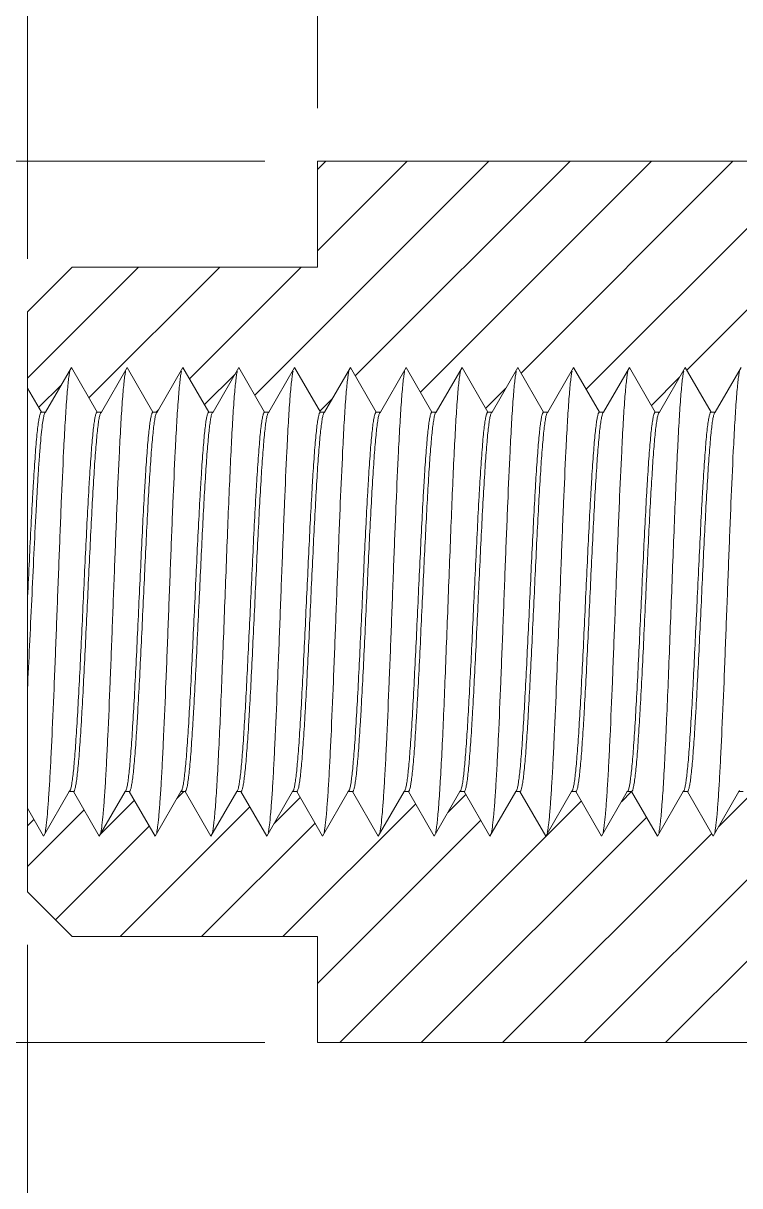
# Model space of a CAD drawing. Header units: millimetres. Extents: x 10619 to 11332, y 86 to 1699.
# Drawn here: x 11020.84 to 11030.09, y 674.1 to 689.11 of the extents above; entities that cross this region are included whole.
import ezdxf

# ---------------------------------------------------------------- set-up
doc = ezdxf.new("R2010")
doc.units = ezdxf.units.MM

msp = doc.modelspace()

# ---------------------------------------------------------------- linework, layer by layer
at = {"color": 1, "lineweight": 0}
for p, q in [((11024.6355, 688.0135), (11024.6355, 709.7258)), ((11020.8888, 686.0681), (11020.8888, 700.9861)), ((11024.6355, 688.0135), (11024.6355, 700.9861)), ((11023.9524, 687.3303), (10998.8084, 687.3303)), ((11023.8235, 684.3088), (11026.845, 687.3303)), ((11024.6355, 685.9613), (11024.6355, 687.3303)), ((11038.1816, 687.3303), (11024.6355, 687.3303)), ((11024.6355, 687.2234), (11024.7424, 687.3303)), ((11024.6355, 686.1721), (11025.7937, 687.3303)), ((11024.6355, 685.9613), (11024.6355, 687.3303)), ((11038.1816, 687.3303), (11024.6355, 687.3303)), ((11025.1219, 684.5559), (11027.8964, 687.3303)), ((11025.9635, 684.3462), (11028.9477, 687.3303)), ((11027.2619, 684.5933), (11029.999, 687.3303)), ((11028.1035, 684.3836), (11031.0503, 687.3303)), ((11029.4019, 684.6307), (11032.1016, 687.3303)), ((11020.8888, 685.3849), (11021.4652, 685.9613)), ((11020.8888, 684.528), (11022.3221, 685.9613)), ((11020.8888, 685.3849), (11021.4652, 685.9613)), ((11024.6355, 685.9613), (11021.4652, 685.9613)), ((11024.6355, 685.9613), (11021.4652, 685.9613)), ((11021.6835, 684.2714), (11023.3734, 685.9613)), ((11022.9819, 684.5185), (11024.4247, 685.9613)), ((11020.8888, 684.3999), (11020.8888, 685.3849)), ((11020.8888, 677.8913), (11020.8888, 685.3849)), ((11021.4566, 684.6644), (11021.1238, 684.0879)), ((11021.4566, 684.6644), (11021.1238, 684.0879)), ((11021.7894, 684.0879), (11021.4566, 684.6644)), ((11021.7894, 684.0879), (11021.4566, 684.6644)), ((11022.1772, 684.6644), (11021.8444, 684.0879)), ((11022.1772, 684.6644), (11021.8444, 684.0879)), ((11022.51, 684.0879), (11022.1772, 684.6644)), ((11022.51, 684.0879), (11022.1772, 684.6644)), ((11022.8977, 684.6644), (11022.5649, 684.0879)), ((11022.8977, 684.6644), (11022.5649, 684.0879)), ((11023.2305, 684.0879), (11022.8977, 684.6644)), ((11023.2305, 684.0879), (11022.8977, 684.6644)), ((11023.1743, 684.1852), (11023.5702, 684.5811)), ((11023.6182, 684.6644), (11023.2854, 684.0879)), ((11023.6182, 684.6644), (11023.2854, 684.0879)), ((11023.951, 684.0879), (11023.6182, 684.6644)), ((11023.951, 684.0879), (11023.6182, 684.6644)), ((11024.3388, 684.6644), (11024.006, 684.0879)), ((11024.3388, 684.6644), (11024.006, 684.0879)), ((11024.6716, 684.0879), (11024.3388, 684.6644)), ((11024.6716, 684.0879), (11024.3388, 684.6644)), ((11025.0593, 684.6644), (11024.7265, 684.0879)), ((11025.0593, 684.6644), (11024.7265, 684.0879)), ((11025.3921, 684.0879), (11025.0593, 684.6644)), ((11025.3921, 684.0879), (11025.0593, 684.6644)), ((11025.7798, 684.6644), (11025.447, 684.0879)), ((11025.7798, 684.6644), (11025.447, 684.0879)), ((11026.1126, 684.0879), (11025.7798, 684.6644)), ((11026.1126, 684.0879), (11025.7798, 684.6644)), ((11026.5004, 684.6644), (11026.1676, 684.0879)), ((11026.5004, 684.6644), (11026.1676, 684.0879)), ((11026.8332, 684.0879), (11026.5004, 684.6644)), ((11026.8332, 684.0879), (11026.5004, 684.6644)), ((11027.2209, 684.6644), (11026.8881, 684.0879)), ((11027.2209, 684.6644), (11026.8881, 684.0879)), ((11027.5537, 684.0879), (11027.2209, 684.6644)), ((11027.5537, 684.0879), (11027.2209, 684.6644)), ((11027.9414, 684.6644), (11027.6086, 684.0879)), ((11027.9414, 684.6644), (11027.6086, 684.0879)), ((11028.2742, 684.0879), (11027.9414, 684.6644)), ((11028.2742, 684.0879), (11027.9414, 684.6644)), ((11028.662, 684.6644), (11028.3292, 684.0879)), ((11028.662, 684.6644), (11028.3292, 684.0879)), ((11028.9948, 684.0879), (11028.662, 684.6644)), ((11028.9948, 684.0879), (11028.662, 684.6644)), ((11028.9451, 684.1739), (11029.3099, 684.5387)), ((11029.3825, 684.6644), (11029.0497, 684.0879)), ((11029.3825, 684.6644), (11029.0497, 684.0879)), ((11029.7153, 684.0879), (11029.3825, 684.6644)), ((11029.7153, 684.0879), (11029.3825, 684.6644)), ((11030.103, 684.6644), (11029.7702, 684.0879)), ((11030.103, 684.6644), (11029.7702, 684.0879)), ((11021.0689, 684.0879), (11020.8888, 684.3999)), ((11021.0689, 684.0879), (11020.8888, 684.3999)), ((11021.0343, 684.1479), (11021.328, 684.4416)), ((11026.8051, 684.1365), (11027.0678, 684.3991)), ((11024.6651, 684.0991), (11024.8256, 684.2596)), ((11021.1238, 684.0879), (11021.0689, 684.0879)), ((11021.1238, 684.0879), (11021.0689, 684.0879)), ((11021.1146, 684.0799), (11021.1238, 684.0879)), ((11021.8444, 684.0879), (11021.7894, 684.0879)), ((11021.8444, 684.0879), (11021.7894, 684.0879)), ((11021.8351, 684.0799), (11021.8444, 684.0879)), ((11022.5649, 684.0879), (11022.51, 684.0879)), ((11022.5649, 684.0879), (11022.51, 684.0879)), ((11022.5513, 684.0879), (11022.5834, 684.12)), ((11022.5556, 684.0799), (11022.5649, 684.0879)), ((11023.2854, 684.0879), (11023.2305, 684.0879)), ((11023.2854, 684.0879), (11023.2305, 684.0879)), ((11023.2762, 684.0799), (11023.2854, 684.0879)), ((11024.006, 684.0879), (11023.951, 684.0879)), ((11024.006, 684.0879), (11023.951, 684.0879)), ((11023.9967, 684.0799), (11024.006, 684.0879)), ((11024.7265, 684.0879), (11024.6716, 684.0879)), ((11024.7265, 684.0879), (11024.6716, 684.0879)), ((11024.7172, 684.0799), (11024.7265, 684.0879)), ((11025.447, 684.0879), (11025.3921, 684.0879)), ((11025.447, 684.0879), (11025.3921, 684.0879)), ((11025.4378, 684.0799), (11025.447, 684.0879)), ((11026.1676, 684.0879), (11026.1126, 684.0879)), ((11026.1676, 684.0879), (11026.1126, 684.0879)), ((11026.1583, 684.0799), (11026.1676, 684.0879)), ((11026.8881, 684.0879), (11026.8332, 684.0879)), ((11026.8881, 684.0879), (11026.8332, 684.0879)), ((11026.8788, 684.0799), (11026.8881, 684.0879)), ((11027.6086, 684.0879), (11027.5537, 684.0879)), ((11027.6086, 684.0879), (11027.5537, 684.0879)), ((11027.5994, 684.0799), (11027.6086, 684.0879)), ((11028.3292, 684.0879), (11028.2742, 684.0879)), ((11028.3292, 684.0879), (11028.2742, 684.0879)), ((11028.3199, 684.0799), (11028.3292, 684.0879)), ((11029.0497, 684.0879), (11028.9948, 684.0879)), ((11029.0497, 684.0879), (11028.9948, 684.0879)), ((11029.0404, 684.0799), (11029.0497, 684.0879)), ((11029.7702, 684.0879), (11029.7153, 684.0879)), ((11029.7702, 684.0879), (11029.7153, 684.0879)), ((11029.761, 684.0799), (11029.7702, 684.0879)), ((11023.2733, 684.0742), (11023.2762, 684.0799)), ((11026.1554, 684.0742), (11026.1583, 684.0799)), ((11029.0375, 684.0742), (11029.0404, 684.0799)), ((11021.0964, 678.6119), (11021.4292, 679.1883)), ((11021.0964, 678.6119), (11021.4292, 679.1883)), ((11021.4385, 679.1963), (11021.4292, 679.1883)), ((11021.4841, 679.1883), (11021.4292, 679.1883)), ((11021.4841, 679.1883), (11021.4292, 679.1883)), ((11021.4841, 679.1883), (11021.8169, 678.6119)), ((11021.4841, 679.1883), (11021.8169, 678.6119)), ((11021.8169, 678.6119), (11022.1497, 679.1883)), ((11021.8169, 678.6119), (11022.1497, 679.1883)), ((11022.159, 679.1963), (11022.1497, 679.1883)), ((11022.2046, 679.1883), (11022.1497, 679.1883)), ((11022.2046, 679.1883), (11022.1497, 679.1883)), ((11022.2046, 679.1883), (11022.5374, 678.6119)), ((11022.2046, 679.1883), (11022.5374, 678.6119)), ((11022.5374, 678.6119), (11022.8702, 679.1883)), ((11022.5374, 678.6119), (11022.8702, 679.1883)), ((11022.8183, 679.0983), (11022.9083, 679.1883)), ((11022.8795, 679.1963), (11022.8702, 679.1883)), ((11022.9252, 679.1883), (11022.8702, 679.1883)), ((11022.9252, 679.1883), (11022.8702, 679.1883)), ((11022.9252, 679.1883), (11023.258, 678.6119)), ((11022.9252, 679.1883), (11023.258, 678.6119)), ((11023.258, 678.6119), (11023.5908, 679.1883)), ((11023.258, 678.6119), (11023.5908, 679.1883)), ((11023.6001, 679.1963), (11023.5908, 679.1883)), ((11023.6457, 679.1883), (11023.5908, 679.1883)), ((11023.6457, 679.1883), (11023.5908, 679.1883)), ((11023.6029, 679.2021), (11023.6001, 679.1963)), ((11023.6457, 679.1883), (11023.9785, 678.6119)), ((11023.6457, 679.1883), (11023.9785, 678.6119)), ((11023.9785, 678.6119), (11024.3113, 679.1883)), ((11023.9785, 678.6119), (11024.3113, 679.1883)), ((11024.3206, 679.1963), (11024.3113, 679.1883)), ((11024.3662, 679.1883), (11024.3113, 679.1883)), ((11024.3662, 679.1883), (11024.3113, 679.1883)), ((11024.3662, 679.1883), (11024.699, 678.6119)), ((11024.3662, 679.1883), (11024.699, 678.6119)), ((11024.699, 678.6119), (11025.0318, 679.1883)), ((11024.699, 678.6119), (11025.0318, 679.1883)), ((11025.0411, 679.1963), (11025.0318, 679.1883)), ((11025.0868, 679.1883), (11025.0318, 679.1883)), ((11025.0868, 679.1883), (11025.0318, 679.1883)), ((11025.0868, 679.1883), (11025.4196, 678.6119)), ((11025.0868, 679.1883), (11025.4196, 678.6119)), ((11025.4196, 678.6119), (11025.7524, 679.1883)), ((11025.4196, 678.6119), (11025.7524, 679.1883)), ((11025.7616, 679.1963), (11025.7524, 679.1883)), ((11025.8073, 679.1883), (11025.7524, 679.1883)), ((11025.8073, 679.1883), (11025.7524, 679.1883)), ((11025.8073, 679.1883), (11026.1401, 678.6119)), ((11025.8073, 679.1883), (11026.1401, 678.6119)), ((11026.1401, 678.6119), (11026.4729, 679.1883)), ((11026.1401, 678.6119), (11026.4729, 679.1883)), ((11026.3159, 678.9164), (11026.5498, 679.1503)), ((11026.4822, 679.1963), (11026.4729, 679.1883)), ((11026.5278, 679.1883), (11026.4729, 679.1883)), ((11026.5278, 679.1883), (11026.4729, 679.1883)), ((11026.4851, 679.2021), (11026.4822, 679.1963)), ((11026.5278, 679.1883), (11026.8606, 678.6119)), ((11026.5278, 679.1883), (11026.8606, 678.6119)), ((11026.8606, 678.6119), (11027.1934, 679.1883)), ((11026.8606, 678.6119), (11027.1934, 679.1883)), ((11027.2027, 679.1963), (11027.1934, 679.1883)), ((11027.2484, 679.1883), (11027.1934, 679.1883)), ((11027.2484, 679.1883), (11027.1934, 679.1883)), ((11027.2484, 679.1883), (11027.5812, 678.6119)), ((11027.2484, 679.1883), (11027.5812, 678.6119)), ((11027.5812, 678.6119), (11027.914, 679.1883)), ((11027.5812, 678.6119), (11027.914, 679.1883)), ((11027.9232, 679.1963), (11027.914, 679.1883)), ((11027.9689, 679.1883), (11027.914, 679.1883)), ((11027.9689, 679.1883), (11027.914, 679.1883)), ((11027.9689, 679.1883), (11028.3017, 678.6119)), ((11027.9689, 679.1883), (11028.3017, 678.6119)), ((11028.3017, 678.6119), (11028.6345, 679.1883)), ((11028.3017, 678.6119), (11028.6345, 679.1883)), ((11028.5581, 679.0559), (11028.6898, 679.1877)), ((11028.6438, 679.1963), (11028.6345, 679.1883)), ((11028.6894, 679.1883), (11028.6345, 679.1883)), ((11028.6894, 679.1883), (11028.6345, 679.1883)), ((11028.6894, 679.1883), (11029.0222, 678.6119)), ((11028.6894, 679.1883), (11029.0222, 678.6119)), ((11029.0222, 678.6119), (11029.355, 679.1883)), ((11029.0222, 678.6119), (11029.355, 679.1883)), ((11029.3643, 679.1963), (11029.355, 679.1883)), ((11029.41, 679.1883), (11029.355, 679.1883)), ((11029.41, 679.1883), (11029.355, 679.1883)), ((11029.3672, 679.2021), (11029.3643, 679.1963)), ((11029.41, 679.1883), (11029.7428, 678.6119)), ((11029.41, 679.1883), (11029.7428, 678.6119)), ((11029.7428, 678.6119), (11030.0756, 679.1883)), ((11029.7428, 678.6119), (11030.0756, 679.1883)), ((11030.0848, 679.1963), (11030.0756, 679.1883)), ((11030.1305, 679.1883), (11030.0756, 679.1883)), ((11030.1305, 679.1883), (11030.0756, 679.1883)), ((11021.8316, 678.6373), (11022.2698, 679.0755)), ((11022.0862, 677.3149), (11023.7606, 678.9893)), ((11024.0737, 678.7768), (11024.4098, 679.1129)), ((11024.1888, 677.3149), (11025.9006, 679.0267)), ((11024.9224, 675.9459), (11028.0406, 679.0641)), ((11029.8135, 678.7344), (11030.1806, 679.1015)), ((11020.8888, 677.8913), (11020.8888, 678.9715)), ((11020.8888, 678.9715), (11021.0964, 678.6119)), ((11020.8888, 678.9715), (11021.0964, 678.6119)), ((11020.8888, 678.2201), (11021.6206, 678.9519)), ((11020.8888, 678.7458), (11020.9714, 678.8284)), ((11025.9737, 675.9459), (11028.8822, 678.8544)), ((11028.0763, 675.9459), (11031.0222, 678.8918)), ((11021.25, 677.5301), (11022.4622, 678.7422)), ((11023.1375, 677.3149), (11024.6022, 678.7796)), ((11024.6355, 676.7104), (11026.7422, 678.817)), ((11029.1276, 675.9459), (11031.8638, 678.6821)), ((11027.025, 675.9459), (11029.7238, 678.6447)), ((11020.8888, 677.8913), (11021.4652, 677.3149)), ((11020.8888, 677.8913), (11021.4652, 677.3149)), ((11020.8888, 677.2082), (11020.8888, 661.7594)), ((11024.6355, 677.3149), (11021.4652, 677.3149)), ((11024.6355, 677.3149), (11021.4652, 677.3149)), ((11024.6355, 675.9459), (11024.6355, 677.3149)), ((11024.6355, 675.9459), (11024.6355, 677.3149)), ((11023.9524, 675.9459), (10998.8084, 675.9459)), ((11038.1816, 675.9459), (11024.6355, 675.9459)), ((11038.1816, 675.9459), (11024.6355, 675.9459))]:
    msp.add_line(p, q, dxfattribs=at)
for centre, radius, start, end in [((11021.1577, 684.055), 0.0499, 150.00957, 153.08322), ((11021.8783, 684.055), 0.0499, 150.0103, 153.09596), ((11022.5988, 684.055), 0.0498, 150.00813, 153.05987), ((11024.0395, 684.0552), 0.0495, 150.00116, 152.92094), ((11024.7604, 684.055), 0.0499, 150.0103, 153.09596), ((11025.4809, 684.055), 0.0498, 150.00813, 153.05987), ((11026.9217, 684.0552), 0.0495, 150.00116, 152.92094), ((11027.6426, 684.055), 0.0499, 150.0103, 153.09596), ((11028.363, 684.055), 0.0498, 150.00813, 153.05987), ((11029.8038, 684.0552), 0.0495, 150.00116, 152.92094), ((11021.3953, 679.2212), 0.0498, 330.00854, 333.06745), ((11022.1158, 679.2213), 0.0499, 330.0099, 333.08815), ((11022.8367, 679.2211), 0.0495, 330.00143, 332.92636), ((11024.2774, 679.2212), 0.0498, 330.00854, 333.06745), ((11024.9979, 679.2213), 0.0499, 330.0099, 333.08815), ((11025.7188, 679.2211), 0.0495, 330.00143, 332.92636), ((11027.1596, 679.2212), 0.0498, 330.00854, 333.06745), ((11027.88, 679.2213), 0.0499, 330.0099, 333.08815), ((11028.6009, 679.2211), 0.0495, 330.00143, 332.92636), ((11030.0417, 679.2212), 0.0498, 330.00854, 333.06745)]:
    msp.add_arc(centre, radius, start, end, dxfattribs=at)
for points, start_tangent, end_tangent in [([(11021.4366, 684.6184), (11021.4266, 684.5612), (11021.4166, 684.4818), (11021.4066, 684.3808), (11021.3966, 684.2589), (11021.3766, 683.9563), (11021.3566, 683.5833), (11021.3265, 682.9171), (11021.2965, 682.1636), (11021.2665, 681.3744), (11021.2365, 680.6031), (11021.2065, 679.9023), (11021.1914, 679.5936), (11021.1764, 679.3199), (11021.1614, 679.0858), (11021.1464, 678.8954), (11021.1314, 678.7519), (11021.1239, 678.6986), (11021.1164, 678.6579)], (-0.2132757, -0.9769921), (-0.2132757, -0.9769921)), ([(11022.1572, 684.6184), (11022.1472, 684.5612), (11022.1371, 684.4818), (11022.1271, 684.3808), (11022.1171, 684.2589), (11022.0971, 683.9563), (11022.0771, 683.5833), (11022.0471, 682.9171), (11022.0171, 682.1636), (11021.987, 681.3744), (11021.957, 680.6031), (11021.927, 679.9023), (11021.912, 679.5936), (11021.897, 679.3199), (11021.882, 679.0858), (11021.8669, 678.8954), (11021.8519, 678.7519), (11021.8444, 678.6986), (11021.8369, 678.6579)], (-0.2132757, -0.9769921), (-0.2132757, -0.9769921)), ([(11022.8777, 684.6184), (11022.8677, 684.5612), (11022.8577, 684.4818), (11022.8477, 684.3808), (11022.8377, 684.2589), (11022.8176, 683.9563), (11022.7976, 683.5833), (11022.7676, 682.9171), (11022.7376, 682.1636), (11022.7076, 681.3744), (11022.6775, 680.6031), (11022.6475, 679.9023), (11022.6325, 679.5936), (11022.6175, 679.3199), (11022.6025, 679.0858), (11022.5875, 678.8954), (11022.5725, 678.7519), (11022.565, 678.6986), (11022.5575, 678.6579)], (-0.2132757, -0.9769921), (-0.2132757, -0.9769921)), ([(11023.5982, 684.6184), (11023.5882, 684.5612), (11023.5782, 684.4818), (11023.5682, 684.3808), (11023.5582, 684.2589), (11023.5382, 683.9563), (11023.5182, 683.5833), (11023.4982, 683.1512), (11023.4781, 682.6732), (11023.4581, 682.1636), (11023.4381, 681.6381)], (-0.2132757, -0.9769921), (-0.0378669, -0.9992828)), ([(11024.3188, 684.6184), (11024.3087, 684.5612), (11024.2987, 684.4818), (11024.2887, 684.3808), (11024.2787, 684.2589), (11024.2587, 683.9563), (11024.2387, 683.5833), (11024.2087, 682.9171), (11024.1787, 682.1636), (11024.1486, 681.3744), (11024.1186, 680.6031), (11024.0886, 679.9023), (11024.0736, 679.5936), (11024.0586, 679.3199), (11024.0436, 679.0858), (11024.0285, 678.8954), (11024.0135, 678.7519), (11024.006, 678.6986), (11023.9985, 678.6579)], (-0.2132757, -0.9769921), (-0.2132757, -0.9769921)), ([(11025.0393, 684.6184), (11025.0293, 684.5612), (11025.0193, 684.4818), (11025.0093, 684.3808), (11024.9993, 684.2589), (11024.9792, 683.9563), (11024.9592, 683.5833), (11024.9292, 682.9171), (11024.8992, 682.1636), (11024.8692, 681.3744), (11024.8391, 680.6031), (11024.8091, 679.9023), (11024.7941, 679.5936), (11024.7791, 679.3199), (11024.7641, 679.0858), (11024.7491, 678.8954), (11024.7341, 678.7519), (11024.7266, 678.6986), (11024.7191, 678.6579)], (-0.2132757, -0.9769921), (-0.2132757, -0.9769921)), ([(11025.7598, 684.6184), (11025.7498, 684.5612), (11025.7398, 684.4818), (11025.7298, 684.3808), (11025.7198, 684.2589), (11025.6998, 683.9563), (11025.6798, 683.5833), (11025.6497, 682.9171), (11025.6197, 682.1636), (11025.5897, 681.3744), (11025.5597, 680.6031), (11025.5297, 679.9023), (11025.5146, 679.5936), (11025.4996, 679.3199), (11025.4846, 679.0858), (11025.4696, 678.8954), (11025.4546, 678.7519), (11025.4471, 678.6986), (11025.4396, 678.6579)], (-0.2132757, -0.9769921), (-0.2132757, -0.9769921)), ([(11026.4804, 684.6184), (11026.4703, 684.5612), (11026.4603, 684.4818), (11026.4503, 684.3808), (11026.4403, 684.2589), (11026.4203, 683.9563), (11026.4003, 683.5833), (11026.3803, 683.1512), (11026.3603, 682.6732), (11026.3403, 682.1636), (11026.3202, 681.6381)], (-0.2132757, -0.9769921), (-0.0378669, -0.9992828)), ([(11027.2009, 684.6184), (11027.1909, 684.5612), (11027.1809, 684.4818), (11027.1709, 684.3808), (11027.1609, 684.2589), (11027.1408, 683.9563), (11027.1208, 683.5833), (11027.0908, 682.9171), (11027.0608, 682.1636), (11027.0308, 681.3744), (11027.0007, 680.6031), (11026.9707, 679.9023), (11026.9557, 679.5936), (11026.9407, 679.3199), (11026.9257, 679.0858), (11026.9107, 678.8954), (11026.8957, 678.7519), (11026.8882, 678.6986), (11026.8807, 678.6579)], (-0.2132757, -0.9769921), (-0.2132757, -0.9769921)), ([(11027.9214, 684.6184), (11027.9114, 684.5612), (11027.9014, 684.4818), (11027.8914, 684.3808), (11027.8814, 684.2589), (11027.8614, 683.9563), (11027.8414, 683.5833), (11027.8113, 682.9171), (11027.7813, 682.1636), (11027.7513, 681.3744), (11027.7213, 680.6031), (11027.6912, 679.9023), (11027.6762, 679.5936), (11027.6612, 679.3199), (11027.6462, 679.0858), (11027.6312, 678.8954), (11027.6162, 678.7519), (11027.6087, 678.6986), (11027.6012, 678.6579)], (-0.2132757, -0.9769921), (-0.2132757, -0.9769921)), ([(11028.642, 684.6184), (11028.6319, 684.5612), (11028.6219, 684.4818), (11028.6119, 684.3808), (11028.6019, 684.2589), (11028.5819, 683.9563), (11028.5619, 683.5833), (11028.5319, 682.9171), (11028.5018, 682.1636), (11028.4718, 681.3744), (11028.4418, 680.6031), (11028.4118, 679.9023), (11028.3968, 679.5936), (11028.3818, 679.3199), (11028.3667, 679.0858), (11028.3517, 678.8954), (11028.3367, 678.7519), (11028.3292, 678.6986), (11028.3217, 678.6579)], (-0.2132757, -0.9769921), (-0.2132757, -0.9769921)), ([(11029.3625, 684.6184), (11029.3525, 684.5612), (11029.3425, 684.4818), (11029.3325, 684.3808), (11029.3225, 684.2589), (11029.3024, 683.9563), (11029.2824, 683.5833), (11029.2624, 683.1512), (11029.2424, 682.6732), (11029.2224, 682.1636), (11029.2024, 681.6381)], (-0.2132757, -0.9769921), (-0.0378669, -0.9992828)), ([(11030.083, 684.6184), (11030.073, 684.5612), (11030.063, 684.4818), (11030.053, 684.3808), (11030.043, 684.2589), (11030.023, 683.9563), (11030.003, 683.5833), (11029.9729, 682.9171), (11029.9429, 682.1636), (11029.9129, 681.3744), (11029.8829, 680.6031), (11029.8528, 679.9023), (11029.8378, 679.5936), (11029.8228, 679.3199), (11029.8078, 679.0858), (11029.7928, 678.8954), (11029.7778, 678.7519), (11029.7703, 678.6986), (11029.7628, 678.6579)], (-0.2132757, -0.9769921), (-0.2132757, -0.9769921)), ([(11021.0689, 684.0879), (11021.0633, 684.085), (11021.0577, 684.0761), (11021.052, 684.0614), (11021.0464, 684.0409), (11021.0351, 683.9824), (11021.0239, 683.9014), (11021.0126, 683.7987), (11021.0014, 683.6751), (11020.9901, 683.5318), (11020.9788, 683.3704), (11020.9676, 683.1923), (11020.9563, 682.9992), (11020.9338, 682.5756), (11020.9113, 682.1161), (11020.8888, 681.6381)], (-1, 0), (-0.0467591, -0.9989062)), ([(11021.7894, 684.0879), (11021.784, 684.0851), (11021.7785, 684.0768), (11021.7731, 684.0629), (11021.7676, 684.0436), (11021.7567, 683.9885), (11021.7457, 683.9121), (11021.7348, 683.815), (11021.7239, 683.6982), (11021.7129, 683.5627), (11021.702, 683.4097), (11021.6911, 683.2407), (11021.6802, 683.0571), (11021.6583, 682.6531), (11021.6364, 682.2123), (11021.6146, 681.7507), (11021.5927, 681.2851), (11021.5709, 680.8322), (11021.549, 680.4085), (11021.5272, 680.0294), (11021.5162, 679.8609), (11021.5053, 679.7085), (11021.4944, 679.5736), (11021.4834, 679.4575), (11021.4725, 679.3612), (11021.4616, 679.2855), (11021.4507, 679.2311), (11021.4452, 679.2122), (11021.4397, 679.1987)], (-1, 0), (-0.4541106, -0.8909453)), ([(11022.51, 684.0879), (11022.5045, 684.0851), (11022.4991, 684.0768), (11022.4936, 684.0629), (11022.4881, 684.0436), (11022.4772, 683.9885), (11022.4663, 683.9121), (11022.4553, 683.815), (11022.4444, 683.6983), (11022.4335, 683.5628), (11022.4225, 683.4098), (11022.4116, 683.2408), (11022.4007, 683.0572), (11022.3788, 682.6532), (11022.357, 682.2124), (11022.3351, 681.7509), (11022.3133, 681.2852), (11022.2914, 680.8323), (11022.2696, 680.4087), (11022.2477, 680.0295), (11022.2368, 679.861), (11022.2258, 679.7086), (11022.2149, 679.5737), (11022.204, 679.4576), (11022.1931, 679.3612), (11022.1821, 679.2855), (11022.1712, 679.2312), (11022.1657, 679.2122), (11022.1603, 679.1987)], (-1, 0), (-0.453804, -0.8911015)), ([(11023.2305, 684.0879), (11023.225, 684.0851), (11023.2196, 684.0768), (11023.2141, 684.0629), (11023.2086, 684.0435), (11023.1977, 683.9884), (11023.1868, 683.912), (11023.1759, 683.8149), (11023.1649, 683.6981), (11023.154, 683.5626), (11023.1431, 683.4096), (11023.1321, 683.2405), (11023.1212, 683.0568), (11023.0993, 682.6527), (11023.0775, 682.2118), (11023.0556, 681.7502), (11023.0338, 681.2844), (11023.0119, 680.8315), (11022.99, 680.4078), (11022.9682, 680.0287), (11022.9572, 679.8602), (11022.9463, 679.7079), (11022.9354, 679.5731), (11022.9245, 679.457), (11022.9135, 679.3607), (11022.9026, 679.2851), (11022.8917, 679.2309), (11022.8862, 679.212), (11022.8807, 679.1986)], (-1, 0), (-0.4562001, -0.8898772)), ([(11023.951, 684.0879), (11023.9454, 684.085), (11023.9398, 684.0761), (11023.9342, 684.0614), (11023.9285, 684.0409), (11023.9173, 683.9824), (11023.906, 683.9014), (11023.8947, 683.7987), (11023.8835, 683.6751), (11023.8722, 683.5318), (11023.861, 683.3704), (11023.8497, 683.1923), (11023.8385, 682.9992), (11023.8159, 682.5756), (11023.7934, 682.1161), (11023.7709, 681.6381)], (-1, 0), (-0.0467591, -0.9989062)), ([(11024.6716, 684.0879), (11024.6661, 684.0851), (11024.6606, 684.0768), (11024.6552, 684.0629), (11024.6497, 684.0436), (11024.6388, 683.9885), (11024.6279, 683.9121), (11024.6169, 683.815), (11024.606, 683.6982), (11024.5951, 683.5627), (11024.5841, 683.4097), (11024.5732, 683.2407), (11024.5623, 683.0571), (11024.5404, 682.6531), (11024.5186, 682.2123), (11024.4967, 681.7507), (11024.4749, 681.2851), (11024.453, 680.8322), (11024.4311, 680.4085), (11024.4093, 680.0294), (11024.3984, 679.8609), (11024.3874, 679.7085), (11024.3765, 679.5736), (11024.3656, 679.4575), (11024.3546, 679.3612), (11024.3437, 679.2855), (11024.3328, 679.2311), (11024.3273, 679.2122), (11024.3219, 679.1987)], (-1, 0), (-0.4541106, -0.8909453)), ([(11025.3921, 684.0879), (11025.3866, 684.0851), (11025.3812, 684.0768), (11025.3757, 684.0629), (11025.3702, 684.0436), (11025.3593, 683.9885), (11025.3484, 683.9121), (11025.3375, 683.815), (11025.3265, 683.6983), (11025.3156, 683.5628), (11025.3047, 683.4098), (11025.2937, 683.2408), (11025.2828, 683.0572), (11025.261, 682.6532), (11025.2391, 682.2124), (11025.2173, 681.7509), (11025.1954, 681.2852), (11025.1735, 680.8323), (11025.1517, 680.4087), (11025.1298, 680.0295), (11025.1189, 679.861), (11025.108, 679.7086), (11025.097, 679.5737), (11025.0861, 679.4576), (11025.0752, 679.3612), (11025.0643, 679.2855), (11025.0533, 679.2312), (11025.0479, 679.2122), (11025.0424, 679.1987)], (-1, 0), (-0.453804, -0.8911015)), ([(11026.1126, 684.0879), (11026.1072, 684.0851), (11026.1017, 684.0768), (11026.0962, 684.0629), (11026.0908, 684.0435), (11026.0798, 683.9884), (11026.0689, 683.912), (11026.058, 683.8149), (11026.0471, 683.6981), (11026.0361, 683.5626), (11026.0252, 683.4096), (11026.0143, 683.2405), (11026.0033, 683.0568), (11025.9815, 682.6527), (11025.9596, 682.2118), (11025.9377, 681.7502), (11025.9159, 681.2844), (11025.894, 680.8315), (11025.8722, 680.4078), (11025.8503, 680.0287), (11025.8394, 679.8602), (11025.8284, 679.7079), (11025.8175, 679.5731), (11025.8066, 679.457), (11025.7957, 679.3607), (11025.7847, 679.2851), (11025.7738, 679.2309), (11025.7683, 679.212), (11025.7629, 679.1986)], (-1, 0), (-0.4562001, -0.8898772)), ([(11026.8332, 684.0879), (11026.8275, 684.085), (11026.8219, 684.0761), (11026.8163, 684.0614), (11026.8107, 684.0409), (11026.7994, 683.9824), (11026.7881, 683.9014), (11026.7769, 683.7987), (11026.7656, 683.6751), (11026.7544, 683.5318), (11026.7431, 683.3704), (11026.7318, 683.1923), (11026.7206, 682.9992), (11026.6981, 682.5756), (11026.6756, 682.1161), (11026.653, 681.6381)], (-1, 0), (-0.0467591, -0.9989062)), ([(11027.5537, 684.0879), (11027.5482, 684.0851), (11027.5428, 684.0768), (11027.5373, 684.0629), (11027.5318, 684.0436), (11027.5209, 683.9885), (11027.51, 683.9121), (11027.4991, 683.815), (11027.4881, 683.6982), (11027.4772, 683.5627), (11027.4663, 683.4097), (11027.4553, 683.2407), (11027.4444, 683.0571), (11027.4226, 682.6531), (11027.4007, 682.2123), (11027.3788, 681.7507), (11027.357, 681.2851), (11027.3351, 680.8322), (11027.3133, 680.4085), (11027.2914, 680.0294), (11027.2805, 679.8609), (11027.2696, 679.7085), (11027.2586, 679.5736), (11027.2477, 679.4575), (11027.2368, 679.3612), (11027.2258, 679.2855), (11027.2149, 679.2311), (11027.2094, 679.2122), (11027.204, 679.1987)], (-1, 0), (-0.4541106, -0.8909453)), ([(11028.2742, 684.0879), (11028.2688, 684.0851), (11028.2633, 684.0768), (11028.2578, 684.0629), (11028.2524, 684.0436), (11028.2414, 683.9885), (11028.2305, 683.9121), (11028.2196, 683.815), (11028.2087, 683.6983), (11028.1977, 683.5628), (11028.1868, 683.4098), (11028.1759, 683.2408), (11028.165, 683.0572), (11028.1431, 682.6532), (11028.1212, 682.2124), (11028.0994, 681.7509), (11028.0775, 681.2852), (11028.0557, 680.8323), (11028.0338, 680.4087), (11028.012, 680.0295), (11028.001, 679.861), (11027.9901, 679.7086), (11027.9792, 679.5737), (11027.9682, 679.4576), (11027.9573, 679.3612), (11027.9464, 679.2855), (11027.9355, 679.2312), (11027.93, 679.2122), (11027.9245, 679.1987)], (-1, 0), (-0.453804, -0.8911015)), ([(11028.9948, 684.0879), (11028.9893, 684.0851), (11028.9838, 684.0768), (11028.9784, 684.0629), (11028.9729, 684.0435), (11028.962, 683.9884), (11028.951, 683.912), (11028.9401, 683.8149), (11028.9292, 683.6981), (11028.9183, 683.5626), (11028.9073, 683.4096), (11028.8964, 683.2405), (11028.8855, 683.0568), (11028.8636, 682.6527), (11028.8417, 682.2118), (11028.8199, 681.7502), (11028.798, 681.2844), (11028.7762, 680.8315), (11028.7543, 680.4078), (11028.7324, 680.0287), (11028.7215, 679.8602), (11028.7106, 679.7079), (11028.6996, 679.5731), (11028.6887, 679.457), (11028.6778, 679.3607), (11028.6669, 679.2851), (11028.6559, 679.2309), (11028.6505, 679.212), (11028.645, 679.1986)], (-1, 0), (-0.4562001, -0.8898772)), ([(11029.7153, 684.0879), (11029.7097, 684.085), (11029.704, 684.0761), (11029.6984, 684.0614), (11029.6928, 684.0409), (11029.6815, 683.9824), (11029.6703, 683.9014), (11029.659, 683.7987), (11029.6477, 683.6751), (11029.6365, 683.5318), (11029.6252, 683.3704), (11029.614, 683.1923), (11029.6027, 682.9992), (11029.5802, 682.5756), (11029.5577, 682.1161), (11029.5352, 681.6381)], (-1, 0), (-0.0467591, -0.9989062)), ([(11020.8888, 680.509), (11020.9168, 681.0694), (11020.9449, 681.6636), (11020.973, 682.2564), (11021.001, 682.8123), (11021.0151, 683.066), (11021.0291, 683.2982), (11021.0431, 683.5057), (11021.0572, 683.6853), (11021.0712, 683.8342), (11021.0852, 683.9503), (11021.0922, 683.9955), (11021.0993, 684.0318), (11021.1063, 684.0592), (11021.1133, 684.0775)], (0.0526741, 0.9986118), (0.453877, 0.8910643)), ([(11021.4841, 679.1883), (11021.4896, 679.1911), (11021.495, 679.1994), (11021.5005, 679.2133), (11021.506, 679.2327), (11021.5169, 679.2877), (11021.5278, 679.3641), (11021.5387, 679.4612), (11021.5497, 679.578), (11021.5606, 679.7135), (11021.5715, 679.8664), (11021.5825, 680.0355), (11021.5934, 680.219), (11021.6152, 680.623), (11021.6371, 681.0638), (11021.659, 681.5253), (11021.6808, 681.991), (11021.7027, 682.4439), (11021.7245, 682.8675), (11021.7464, 683.2467), (11021.7573, 683.4152), (11021.7682, 683.5676), (11021.7792, 683.7025), (11021.7901, 683.8186), (11021.801, 683.915), (11021.812, 683.9907), (11021.8229, 684.045), (11021.8284, 684.064), (11021.8338, 684.0775)], (1, 0), (0.4536885, 0.8911604)), ([(11022.2046, 679.1883), (11022.2101, 679.1911), (11022.2156, 679.1994), (11022.221, 679.2133), (11022.2265, 679.2327), (11022.2374, 679.2878), (11022.2484, 679.3642), (11022.2593, 679.4612), (11022.2702, 679.578), (11022.2811, 679.7135), (11022.2921, 679.8665), (11022.303, 680.0355), (11022.3139, 680.2191), (11022.3358, 680.6232), (11022.3576, 681.064), (11022.3795, 681.5256), (11022.4014, 681.9912), (11022.4232, 682.4441), (11022.4451, 682.8678), (11022.4669, 683.2469), (11022.4779, 683.4154), (11022.4888, 683.5678), (11022.4997, 683.7026), (11022.5106, 683.8188), (11022.5216, 683.9151), (11022.5325, 683.9908), (11022.5434, 684.0451), (11022.5489, 684.0641), (11022.5544, 684.0776)], (1, 0), (0.4542228, 0.8908881)), ([(11023.1053, 681.6381), (11023.1263, 682.0841), (11023.1473, 682.5153), (11023.1683, 682.9171), (11023.1893, 683.2761), (11023.2103, 683.5804), (11023.2208, 683.7088), (11023.2313, 683.8198), (11023.2418, 683.9125), (11023.2523, 683.9862), (11023.2628, 684.0402), (11023.2733, 684.0742)], (0.0467591, 0.9989062), (0.4045585, 0.9145121)), ([(11023.6457, 679.1883), (11023.6512, 679.1911), (11023.6566, 679.1994), (11023.6621, 679.2133), (11023.6676, 679.2327), (11023.6785, 679.2878), (11023.6894, 679.3642), (11023.7004, 679.4613), (11023.7113, 679.5781), (11023.7222, 679.7137), (11023.7331, 679.8667), (11023.7441, 680.0358), (11023.755, 680.2194), (11023.7769, 680.6236), (11023.7987, 681.0644), (11023.8206, 681.5261), (11023.8425, 681.9918), (11023.8643, 682.4448), (11023.8862, 682.8685), (11023.908, 683.2476), (11023.919, 683.4161), (11023.9299, 683.5684), (11023.9408, 683.7032), (11023.9518, 683.8193), (11023.9627, 683.9155), (11023.9736, 683.9911), (11023.9846, 684.0453), (11023.99, 684.0643), (11023.9955, 684.0777)], (1, 0), (0.4562805, 0.889836)), ([(11024.3662, 679.1883), (11024.3717, 679.1911), (11024.3772, 679.1994), (11024.3826, 679.2133), (11024.3881, 679.2327), (11024.399, 679.2877), (11024.41, 679.3641), (11024.4209, 679.4612), (11024.4318, 679.578), (11024.4427, 679.7135), (11024.4537, 679.8664), (11024.4646, 680.0355), (11024.4755, 680.219), (11024.4974, 680.623), (11024.5192, 681.0638), (11024.5411, 681.5253), (11024.5629, 681.991), (11024.5848, 682.4439), (11024.6067, 682.8675), (11024.6285, 683.2467), (11024.6394, 683.4152), (11024.6504, 683.5676), (11024.6613, 683.7025), (11024.6722, 683.8186), (11024.6832, 683.915), (11024.6941, 683.9907), (11024.705, 684.045), (11024.7105, 684.064), (11024.7159, 684.0775)], (1, 0), (0.4536885, 0.8911604)), ([(11025.0868, 679.1883), (11025.0922, 679.1911), (11025.0977, 679.1994), (11025.1032, 679.2133), (11025.1086, 679.2327), (11025.1196, 679.2878), (11025.1305, 679.3642), (11025.1414, 679.4612), (11025.1523, 679.578), (11025.1633, 679.7135), (11025.1742, 679.8665), (11025.1851, 680.0355), (11025.1961, 680.2191), (11025.2179, 680.6232), (11025.2398, 681.064), (11025.2616, 681.5256), (11025.2835, 681.9912), (11025.3053, 682.4441), (11025.3272, 682.8678), (11025.3491, 683.2469), (11025.36, 683.4154), (11025.3709, 683.5678), (11025.3818, 683.7026), (11025.3928, 683.8188), (11025.4037, 683.9151), (11025.4146, 683.9908), (11025.4256, 684.0451), (11025.431, 684.0641), (11025.4365, 684.0776)], (1, 0), (0.4542228, 0.8908881)), ([(11025.9874, 681.6381), (11026.0084, 682.0841), (11026.0294, 682.5153), (11026.0504, 682.9171), (11026.0714, 683.2761), (11026.0924, 683.5804), (11026.1029, 683.7088), (11026.1134, 683.8198), (11026.1239, 683.9125), (11026.1344, 683.9862), (11026.1449, 684.0402), (11026.1554, 684.0742)], (0.0467591, 0.9989062), (0.4045585, 0.9145121)), ([(11026.5278, 679.1883), (11026.5333, 679.1911), (11026.5388, 679.1994), (11026.5442, 679.2133), (11026.5497, 679.2327), (11026.5606, 679.2878), (11026.5716, 679.3642), (11026.5825, 679.4613), (11026.5934, 679.5781), (11026.6043, 679.7137), (11026.6153, 679.8667), (11026.6262, 680.0358), (11026.6371, 680.2194), (11026.659, 680.6236), (11026.6809, 681.0644), (11026.7027, 681.5261), (11026.7246, 681.9918), (11026.7464, 682.4448), (11026.7683, 682.8685), (11026.7902, 683.2476), (11026.8011, 683.4161), (11026.812, 683.5684), (11026.823, 683.7032), (11026.8339, 683.8193), (11026.8448, 683.9155), (11026.8558, 683.9911), (11026.8667, 684.0453), (11026.8722, 684.0643), (11026.8776, 684.0777)], (1, 0), (0.4562805, 0.889836)), ([(11027.2484, 679.1883), (11027.2538, 679.1911), (11027.2593, 679.1994), (11027.2648, 679.2133), (11027.2702, 679.2327), (11027.2812, 679.2877), (11027.2921, 679.3641), (11027.303, 679.4612), (11027.3139, 679.578), (11027.3249, 679.7135), (11027.3358, 679.8664), (11027.3467, 680.0355), (11027.3577, 680.219), (11027.3795, 680.623), (11027.4014, 681.0638), (11027.4232, 681.5253), (11027.4451, 681.991), (11027.4669, 682.4439), (11027.4888, 682.8675), (11027.5106, 683.2467), (11027.5216, 683.4152), (11027.5325, 683.5676), (11027.5434, 683.7025), (11027.5544, 683.8186), (11027.5653, 683.915), (11027.5762, 683.9907), (11027.5871, 684.045), (11027.5926, 684.064), (11027.5981, 684.0775)], (1, 0), (0.4536885, 0.8911604)), ([(11027.9689, 679.1883), (11027.9744, 679.1911), (11027.9798, 679.1994), (11027.9853, 679.2133), (11027.9908, 679.2327), (11028.0017, 679.2878), (11028.0126, 679.3642), (11028.0235, 679.4612), (11028.0345, 679.578), (11028.0454, 679.7135), (11028.0563, 679.8665), (11028.0673, 680.0355), (11028.0782, 680.2191), (11028.1, 680.6232), (11028.1219, 681.064), (11028.1438, 681.5256), (11028.1656, 681.9912), (11028.1875, 682.4441), (11028.2093, 682.8678), (11028.2312, 683.2469), (11028.2421, 683.4154), (11028.253, 683.5678), (11028.264, 683.7026), (11028.2749, 683.8188), (11028.2858, 683.9151), (11028.2968, 683.9908), (11028.3077, 684.0451), (11028.3132, 684.0641), (11028.3186, 684.0776)], (1, 0), (0.4542228, 0.8908881)), ([(11028.8696, 681.6381), (11028.8906, 682.0841), (11028.9116, 682.5153), (11028.9326, 682.9171), (11028.9536, 683.2761), (11028.9745, 683.5804), (11028.985, 683.7088), (11028.9955, 683.8198), (11029.006, 683.9125), (11029.0165, 683.9862), (11029.027, 684.0402), (11029.0375, 684.0742)], (0.0467591, 0.9989062), (0.4045585, 0.9145121)), ([(11029.41, 679.1883), (11029.4154, 679.1911), (11029.4209, 679.1994), (11029.4264, 679.2133), (11029.4318, 679.2327), (11029.4428, 679.2878), (11029.4537, 679.3642), (11029.4646, 679.4613), (11029.4755, 679.5781), (11029.4865, 679.7137), (11029.4974, 679.8667), (11029.5083, 680.0358), (11029.5193, 680.2194), (11029.5411, 680.6236), (11029.563, 681.0644), (11029.5849, 681.5261), (11029.6067, 681.9918), (11029.6286, 682.4448), (11029.6504, 682.8685), (11029.6723, 683.2476), (11029.6832, 683.4161), (11029.6942, 683.5684), (11029.7051, 683.7032), (11029.716, 683.8193), (11029.727, 683.9155), (11029.7379, 683.9911), (11029.7488, 684.0453), (11029.7543, 684.0643), (11029.7598, 684.0777)], (1, 0), (0.4562805, 0.889836)), ([(11022.9252, 679.1883), (11022.9308, 679.1913), (11022.9364, 679.2001), (11022.9421, 679.2148), (11022.9477, 679.2354), (11022.9589, 679.2938), (11022.9702, 679.3748), (11022.9815, 679.4776), (11022.9927, 679.6012), (11023.004, 679.7444), (11023.0152, 679.9058), (11023.0265, 680.084), (11023.0378, 680.2771), (11023.0603, 680.7006), (11023.0828, 681.1602), (11023.1053, 681.6381)], (1, 0), (0.0467591, 0.9989062)), ([(11023.4381, 681.6381), (11023.4181, 681.1126), (11023.3981, 680.6031), (11023.3781, 680.125), (11023.358, 679.6929), (11023.338, 679.3199), (11023.318, 679.0173), (11023.308, 678.8954), (11023.298, 678.7944), (11023.288, 678.715), (11023.278, 678.6579)], (-0.0378669, -0.9992828), (-0.2132757, -0.9769921)), ([(11023.7709, 681.6381), (11023.7499, 681.1921), (11023.7289, 680.761), (11023.7079, 680.3591), (11023.6869, 680.0001), (11023.6659, 679.6958), (11023.6554, 679.5675), (11023.6449, 679.4565), (11023.6344, 679.3637), (11023.6239, 679.29), (11023.6134, 679.236), (11023.6029, 679.2021)], (-0.0467591, -0.9989062), (-0.4045612, -0.9145109)), ([(11025.8073, 679.1883), (11025.8129, 679.1913), (11025.8186, 679.2001), (11025.8242, 679.2148), (11025.8298, 679.2354), (11025.8411, 679.2938), (11025.8523, 679.3748), (11025.8636, 679.4776), (11025.8749, 679.6012), (11025.8861, 679.7444), (11025.8974, 679.9058), (11025.9086, 680.084), (11025.9199, 680.2771), (11025.9424, 680.7006), (11025.9649, 681.1602), (11025.9874, 681.6381)], (1, 0), (0.0467591, 0.9989062)), ([(11026.3202, 681.6381), (11026.3002, 681.1126), (11026.2802, 680.6031), (11026.2602, 680.125), (11026.2402, 679.6929), (11026.2202, 679.3199), (11026.2001, 679.0173), (11026.1901, 678.8954), (11026.1801, 678.7944), (11026.1701, 678.715), (11026.1601, 678.6579)], (-0.0378669, -0.9992828), (-0.2132757, -0.9769921)), ([(11026.653, 681.6381), (11026.632, 681.1921), (11026.611, 680.761), (11026.59, 680.3591), (11026.5691, 680.0001), (11026.5481, 679.6958), (11026.5376, 679.5675), (11026.5271, 679.4565), (11026.5166, 679.3637), (11026.5061, 679.29), (11026.4956, 679.236), (11026.4851, 679.2021)], (-0.0467591, -0.9989062), (-0.4045612, -0.9145109)), ([(11028.6894, 679.1883), (11028.6951, 679.1913), (11028.7007, 679.2001), (11028.7063, 679.2148), (11028.712, 679.2354), (11028.7232, 679.2938), (11028.7345, 679.3748), (11028.7457, 679.4776), (11028.757, 679.6012), (11028.7682, 679.7444), (11028.7795, 679.9058), (11028.7908, 680.084), (11028.802, 680.2771), (11028.8245, 680.7006), (11028.847, 681.1602), (11028.8696, 681.6381)], (1, 0), (0.0467591, 0.9989062)), ([(11029.2024, 681.6381), (11029.1824, 681.1126), (11029.1623, 680.6031), (11029.1423, 680.125), (11029.1223, 679.6929), (11029.1023, 679.3199), (11029.0823, 679.0173), (11029.0723, 678.8954), (11029.0623, 678.7944), (11029.0523, 678.715), (11029.0422, 678.6579)], (-0.0378669, -0.9992828), (-0.2132757, -0.9769921)), ([(11029.5352, 681.6381), (11029.5142, 681.1921), (11029.4932, 680.761), (11029.4722, 680.3591), (11029.4512, 680.0001), (11029.4302, 679.6958), (11029.4197, 679.5675), (11029.4092, 679.4565), (11029.3987, 679.3637), (11029.3882, 679.29), (11029.3777, 679.236), (11029.3672, 679.2021)], (-0.0467591, -0.9989062), (-0.4045612, -0.9145109))]:
    msp.add_spline(points, degree=3, dxfattribs=dict(at, start_tangent=start_tangent, end_tangent=end_tangent))

doc.saveas('drawing.dxf')
